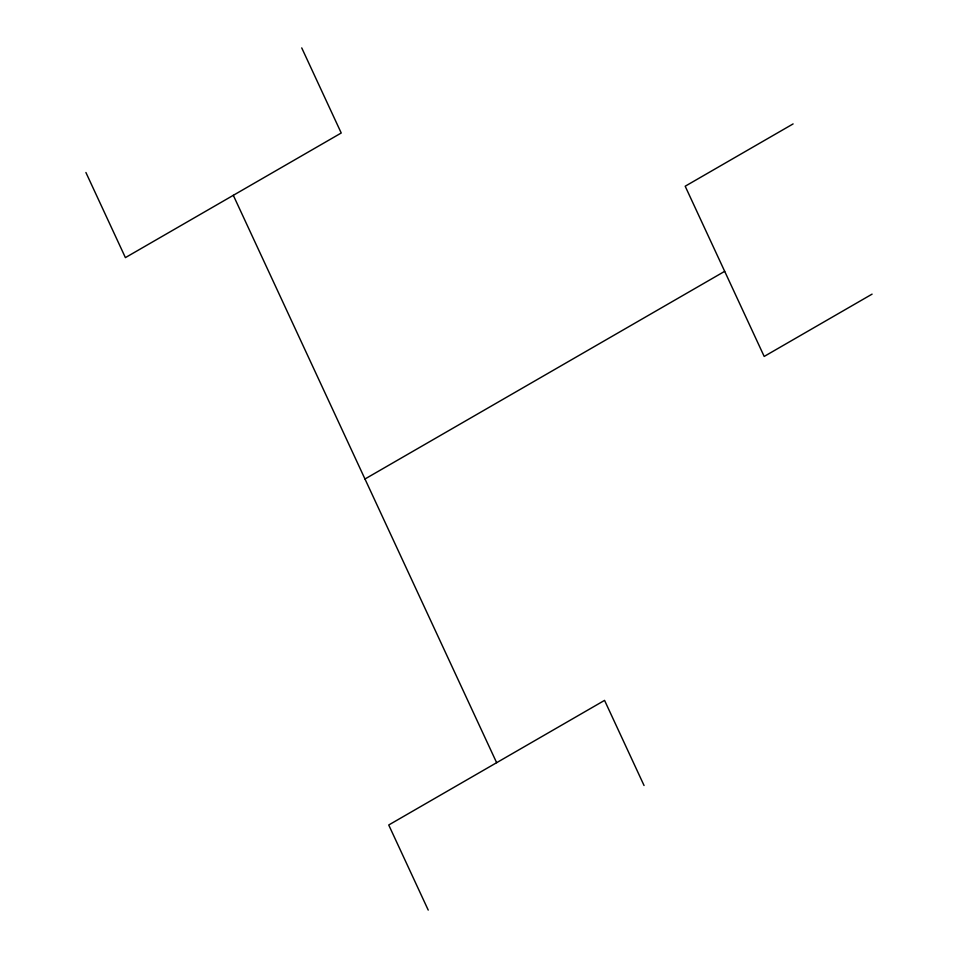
<?xml version="1.0" encoding="UTF-8"?>
<svg xmlns="http://www.w3.org/2000/svg" width="958" height="958" viewBox="0 0 958 958"><rect width="100%" height="100%" fill="white"/><g stroke="black" fill="none" stroke-linecap="round" stroke-linejoin="round"><path stroke-width="1.44" d="M793.104 123.917L685.186 186.223L764.185 356.436L872.091 294.13M364.974 479L724.691 271.33M301.734 47.9L341.228 133.006L125.402 257.618L85.909 172.5M644.051 785.5L604.558 700.382L388.732 824.994L428.226 910.1M233.309 195.312L496.639 762.688"/></g></svg>
